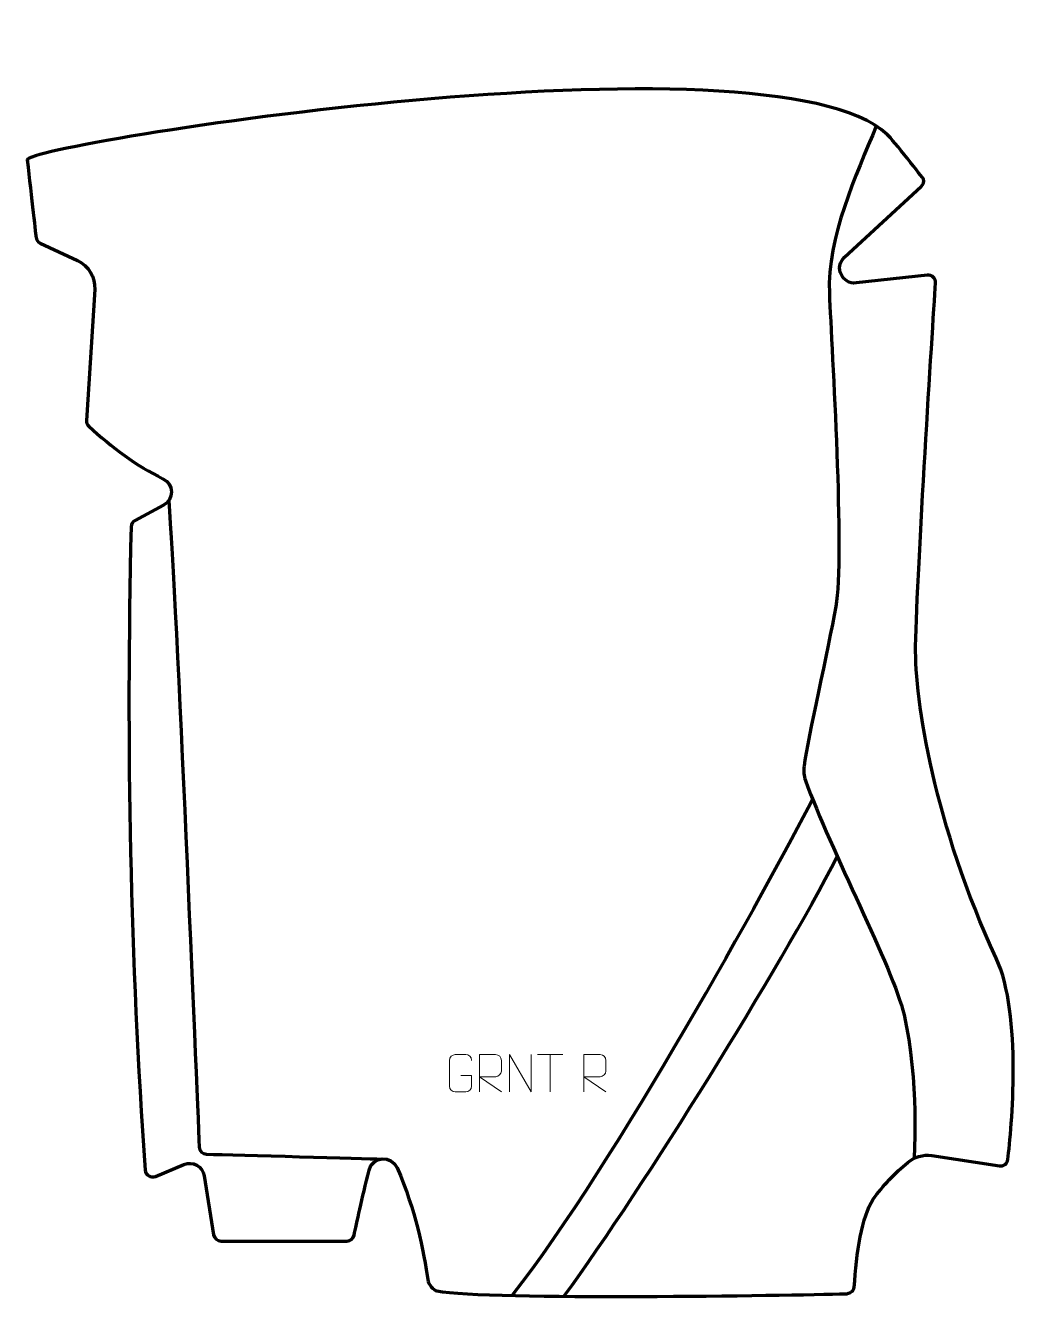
# Model space of a CAD drawing. Header units: millimetres. Extents: x -329 to 339, y -442 to 412.
import ezdxf

# ---------------------------------------------------------------- set-up
doc = ezdxf.new("R2010")
doc.units = ezdxf.units.MM
doc.header["$MEASUREMENT"] = 0
for name, color, linetype in [('layer 1', 7, 'Continuous'), ('layer 2', 7, 'Continuous'), ('layer 3', 7, 'Continuous')]:
    doc.layers.add(name, color=color, linetype=linetype)

msp = doc.modelspace()

# ---------------------------------------------------------------- linework, layer by layer
at = {"layer": 'layer 1', "color": 250, "lineweight": 9}
for points, knots in [([(-37.306, -291.2768), (-37.306, -291.2768), (-30.1379, -291.2768), (-30.1379, -291.2768), (-30.1379, -291.2768), (-30.1379, -291.2768), (-30.1379, -298.4449), (-30.1379, -298.4449), (-30.1379, -298.4449), (-30.2776, -300.7683), (-31.9548, -302.2479), (-34.1026, -302.2587), (-34.1026, -302.2587), (-36.4344, -302.2583), (-38.7664, -302.2583), (-41.0979, -302.2587), (-41.0979, -302.2587), (-43.0228, -302.3641), (-44.995, -300.4796), (-44.9838, -298.4623), (-44.9838, -298.4623), (-44.9834, -292.6922), (-44.9834, -286.9225), (-44.9838, -281.1532), (-44.9838, -281.1532), (-44.9796, -279.0151), (-43.2328, -277.2959), (-41.0805, -277.3093), (-41.0805, -277.3093), (-38.7548, -277.3093), (-36.4287, -277.3093), (-34.1026, -277.3093), (-34.1026, -277.3093), (-32.1559, -277.2739), (-30.1645, -278.7654), (-30.1379, -281.2031)], [0, 0, 0, 0, 0.1, 0.1, 0.1, 0.1, 0.2, 0.2, 0.2, 0.2, 0.3, 0.3, 0.3, 0.3, 0.4, 0.4, 0.4, 0.4, 0.5, 0.5, 0.5, 0.5, 0.6, 0.6, 0.6, 0.6, 0.7, 0.7, 0.7, 0.7, 0.8, 0.8, 0.8, 0.8, 1, 1, 1, 1]), ([(-24.893, -302.2625), (-24.893, -302.2625), (-24.893, -277.309), (-24.893, -277.309), (-24.893, -277.309), (-21.2982, -277.309), (-17.7027, -277.309), (-14.1075, -277.309), (-14.1075, -277.309), (-11.7822, -277.3467), (-10.2249, -278.8367), (-10.229, -281.2031), (-10.229, -281.2031), (-10.2294, -283.2386), (-10.2294, -286.298), (-10.229, -288.334), (-10.229, -288.334), (-10.2355, -290.2095), (-12.0478, -292.1513), (-14.0573, -292.1704), (-14.0573, -292.1704), (-14.0573, -292.1704), (-24.893, -292.1704), (-24.893, -292.1704), (-24.893, -292.1704), (-24.893, -292.1704), (-10.2383, -302.2625), (-10.2383, -302.2625)], [0, 0, 0, 0, 0.125, 0.125, 0.125, 0.125, 0.25, 0.25, 0.25, 0.25, 0.375, 0.375, 0.375, 0.375, 0.5, 0.5, 0.5, 0.5, 0.625, 0.625, 0.625, 0.625, 0.75, 0.75, 0.75, 0.75, 1, 1, 1, 1]), ([(-4.893, -302.2625), (-4.893, -302.2625), (-4.893, -277.309), (-4.893, -277.309), (-4.893, -277.309), (-4.893, -277.309), (9.7618, -302.2625), (9.7618, -302.2625), (9.7618, -302.2625), (9.7618, -302.2625), (9.7618, -277.309), (9.7618, -277.309)], [0, 0, 0, 0, 0.25, 0.25, 0.25, 0.25, 0.5, 0.5, 0.5, 0.5, 1, 1, 1, 1]), ([(45.1024, -302.2625), (45.1024, -302.2625), (45.1024, -277.309), (45.1024, -277.309), (45.1024, -277.309), (48.6972, -277.309), (52.2927, -277.309), (55.8879, -277.309), (55.8879, -277.309), (58.2132, -277.3467), (59.7705, -278.8367), (59.7664, -281.2031), (59.7664, -281.2031), (59.766, -283.2386), (59.766, -286.298), (59.7664, -288.334), (59.7664, -288.334), (59.7599, -290.2095), (57.9476, -292.1513), (55.9381, -292.1704), (55.9381, -292.1704), (55.9381, -292.1704), (45.1024, -292.1704), (45.1024, -292.1704), (45.1024, -292.1704), (45.1024, -292.1704), (59.7571, -302.2625), (59.7571, -302.2625)], [0, 0, 0, 0, 0.125, 0.125, 0.125, 0.125, 0.25, 0.25, 0.25, 0.25, 0.375, 0.375, 0.375, 0.375, 0.5, 0.5, 0.5, 0.5, 0.625, 0.625, 0.625, 0.625, 0.75, 0.75, 0.75, 0.75, 1, 1, 1, 1])]:
    msp.add_open_spline(points, degree=3, knots=knots, dxfattribs=at)
for points in [[(13.9408, -277.3325), (13.9408, -277.3325), (30.928, -277.3325), (30.928, -277.3325)], [(22.4346, -302.2625), (22.4346, -302.2625), (22.4346, -277.309), (22.4346, -277.309)]]:
    msp.add_open_spline(points, degree=3, dxfattribs=at)
at = {"layer": 'layer 2', "color": 230, "lineweight": 200}
msp.add_open_spline([(-59.3762, -429.4029), (-62.4155, -408.2996), (-67.9229, -380.9535), (-80.0239, -353.2207), (-80.0239, -353.2207), (-83.8427, -344.4718), (-96.5787, -345.5129), (-98.8958, -354.7743), (-98.8958, -354.7743), (-103.6325, -373.7086), (-107.2908, -390.7947), (-108.8462, -398.2643), (-108.8462, -398.2643), (-109.3288, -400.5835), (-111.3721, -402.2433), (-113.7406, -402.2433), (-113.7406, -402.2433), (-113.7406, -402.2433), (-198.0327, -402.2433), (-198.0327, -402.2433), (-198.0327, -402.2433), (-200.4898, -402.2433), (-202.5828, -400.4575), (-202.97, -398.0304), (-202.97, -398.0304), (-202.97, -398.0304), (-209.257, -358.6246), (-209.257, -358.6246), (-209.257, -358.6246), (-210.2783, -352.2238), (-217.023, -348.4702), (-222.9994, -350.9767), (-222.9994, -350.9767), (-222.9994, -350.9767), (-241.8981, -358.904), (-241.8981, -358.904), (-241.8981, -358.904), (-245.0515, -360.2265), (-248.5758, -358.065), (-248.8207, -354.6537), (-248.8207, -354.6537), (-258.8713, -214.5381), (-261.756, -70.7445), (-258.2483, 76.33), (-258.2483, 76.33), (-258.2053, 78.1345), (-257.1924, 79.777), (-255.6, 80.6262), (-255.6, 80.6262), (-255.6, 80.6262), (-236.5782, 90.77), (-236.5782, 90.77), (-236.5782, 90.77), (-229.3734, 94.6121), (-229.5452, 105.0353), (-236.8989, 108.5839), (-236.8989, 108.5839), (-254.7692, 117.2082), (-271.0555, 129.5639), (-286.5922, 143.6877), (-286.5922, 143.6877), (-287.7127, 144.7062), (-288.3032, 146.1828), (-288.2072, 147.6942), (-288.2072, 147.6942), (-288.2072, 147.6942), (-282.6492, 235.3757), (-282.6492, 235.3757), (-282.6492, 235.3757), (-282.1282, 243.6007), (-286.7034, 251.3036), (-294.1745, 254.7792), (-294.1745, 254.7792), (-294.1745, 254.7792), (-319.0873, 266.369), (-319.0873, 266.369), (-319.0873, 266.369), (-320.6677, 267.1045), (-321.7511, 268.6095), (-321.9469, 270.342), (-321.9469, 270.342), (-321.9469, 270.342), (-324.9749, 297.1351), (-327.8027, 322.1581), (-327.8027, 322.1581), (-328.9863, 332.6322), (169.231, 412.2811), (248.2669, 339.2645), (248.2669, 339.2645), (251.8268, 335.9758), (272.4504, 309.5085), (272.4821, 309.3887), (272.4821, 309.3887), (272.9393, 307.6586), (272.455, 305.7344), (271.0365, 304.4281), (271.0365, 304.4281), (271.0365, 304.4281), (219.5963, 257.0546), (219.5963, 257.0546), (219.5963, 257.0546), (212.4878, 250.5078), (217.8751, 238.6848), (227.4787, 239.7565), (227.4787, 239.7565), (227.4787, 239.7565), (275.0579, 245.0658), (275.0579, 245.0658), (275.0579, 245.0658), (278.1503, 245.4108), (280.8039, 242.8793), (280.6018, 239.7734), (280.6018, 239.7734), (278.484, 207.1964), (268.3925, 50.0559), (267.2565, -3.5146), (267.2565, -3.5146), (266.4804, -40.0916), (280.002, -123.6876), (321.24, -212.7538), (321.24, -212.7538), (338.8277, -250.7402), (331.4377, -327.0651), (329.0509, -347.4994), (329.0509, -347.4994), (328.7224, -350.3078), (326.1309, -352.2837), (323.3355, -351.86), (323.3355, -351.86), (323.3355, -351.86), (277.9912, -344.9886), (277.9912, -344.9886), (277.9912, -344.9886), (272.2476, -344.1183), (266.4063, -345.782), (261.9945, -349.5617), (261.9945, -349.5617), (253.954, -356.4514), (244.7719, -365.4085), (238.8893, -374.2434), (238.8893, -374.2434), (231.254, -385.7108), (227.5046, -410.1727), (226.1536, -433.2465), (226.1536, -433.2465), (226.0008, -435.8576), (222.7147, -437.5477), (220.2047, -437.6125), (220.2047, -437.6125), (183.5285, -438.5605), (-17.9207, -442.0844), (-53.4542, -435.6206), (-53.4542, -435.6206), (-55.7077, -435.2107), (-59.1691, -430.8413), (-59.3762, -429.4029)], degree=3, knots=[0, 0, 0, 0, 0.025, 0.025, 0.025, 0.025, 0.05, 0.05, 0.05, 0.05, 0.075, 0.075, 0.075, 0.075, 0.1, 0.1, 0.1, 0.1, 0.125, 0.125, 0.125, 0.125, 0.15, 0.15, 0.15, 0.15, 0.175, 0.175, 0.175, 0.175, 0.2, 0.2, 0.2, 0.2, 0.225, 0.225, 0.225, 0.225, 0.25, 0.25, 0.25, 0.25, 0.275, 0.275, 0.275, 0.275, 0.3, 0.3, 0.3, 0.3, 0.325, 0.325, 0.325, 0.325, 0.35, 0.35, 0.35, 0.35, 0.375, 0.375, 0.375, 0.375, 0.4, 0.4, 0.4, 0.4, 0.425, 0.425, 0.425, 0.425, 0.45, 0.45, 0.45, 0.45, 0.475, 0.475, 0.475, 0.475, 0.5, 0.5, 0.5, 0.5, 0.525, 0.525, 0.525, 0.525, 0.55, 0.55, 0.55, 0.55, 0.575, 0.575, 0.575, 0.575, 0.6, 0.6, 0.6, 0.6, 0.625, 0.625, 0.625, 0.625, 0.65, 0.65, 0.65, 0.65, 0.675, 0.675, 0.675, 0.675, 0.7, 0.7, 0.7, 0.7, 0.725, 0.725, 0.725, 0.725, 0.75, 0.75, 0.75, 0.75, 0.775, 0.775, 0.775, 0.775, 0.8, 0.8, 0.8, 0.8, 0.825, 0.825, 0.825, 0.825, 0.85, 0.85, 0.85, 0.85, 0.875, 0.875, 0.875, 0.875, 0.9, 0.9, 0.9, 0.9, 0.925, 0.925, 0.925, 0.925, 0.95, 0.95, 0.95, 0.95, 1, 1, 1, 1], dxfattribs=at)
at = {"layer": 'layer 3', "color": 142, "lineweight": 200}
for points, knots in [([(240.8594, 344.9178), (227.3127, 311.8481), (207.8864, 270.4713), (209.4802, 232.6203), (209.4802, 232.6203), (211.0737, 194.7693), (219.7595, 55.6554), (213.7834, 22.9839), (213.7834, 22.9839), (208.4617, -6.1059), (195.3074, -64.522), (192.4873, -84.0109), (192.4873, -84.0109), (192.0191, -87.2441), (192.344, -90.5375), (193.4412, -93.6149), (193.4412, -93.6149), (210.1381, -140.4648), (251.9494, -218.6097), (259.4868, -250.6758), (259.4868, -250.6758), (269.6627, -293.9652), (266.1215, -346.836), (266.1215, -346.836)], [0, 0, 0, 0, 0.14285714, 0.14285714, 0.14285714, 0.14285714, 0.28571429, 0.28571429, 0.28571429, 0.28571429, 0.42857143, 0.42857143, 0.42857143, 0.42857143, 0.57142857, 0.57142857, 0.57142857, 0.57142857, 0.71428571, 0.71428571, 0.71428571, 0.71428571, 1, 1, 1, 1]), ([(-233.0869, 93.8306), (-227.8792, 28.3625), (-214.4147, -296.4069), (-212.6498, -339.2419), (-212.6498, -339.2419), (-212.5415, -341.8698), (-210.4174, -343.9628), (-207.7885, -344.033), (-207.7885, -344.033), (-186.7915, -344.5943), (-101.6691, -346.881), (-90.8921, -347.3533)], [0, 0, 0, 0, 0.25, 0.25, 0.25, 0.25, 0.5, 0.5, 0.5, 0.5, 1, 1, 1, 1])]:
    msp.add_open_spline(points, degree=3, knots=knots, dxfattribs=at)
for points in [[(198.2549, -106.3133), (169.0065, -162.1597), (66.495, -350.0432), (-2.8207, -438.3721)], [(214.7548, -144.5979), (174.8164, -221.5903), (86.0989, -364.1362), (31.7133, -439.2852)]]:
    msp.add_open_spline(points, degree=3, dxfattribs=at)

doc.saveas('drawing.dxf')
